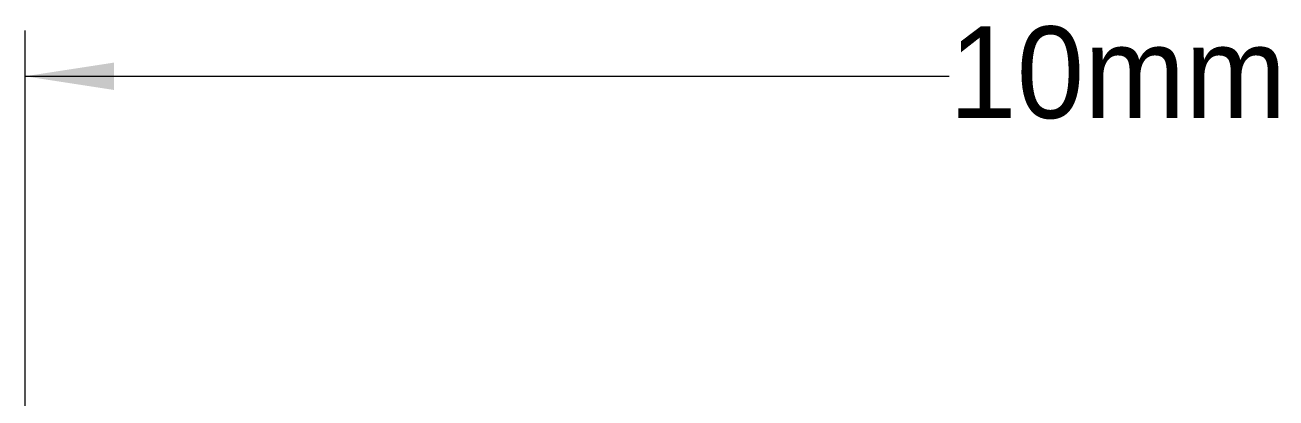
# Model space of a CAD drawing. Header units: millimetres. Extents: x 0.8 to 36, y 0.8 to 27.6.
# Drawn here: x 20.56 to 26.28, y 17.66 to 19.36 of the extents above; entities that cross this region are included whole.
import ezdxf

# ---------------------------------------------------------------- set-up
doc = ezdxf.new("R2010")
doc.units = ezdxf.units.MM
doc.header["$LTSCALE"] = 0.13193
doc.linetypes.add('SLD-Solid', pattern=[0])
doc.styles.add('SLDTEXTSTYLE0', font='ARIAL.TTF', dxfattribs={"width": 0.948})
doc.dimstyles.new('SLDDIMSTYLE4', dxfattribs={"dimtxt": 0.406606, "dimasz": 0.406606, "dimexe": 0, "dimexo": 0.0625, "dimgap": 0.101651, "dimtad": 0, "dimtih": 1, "dimtoh": 1, "dimdec": 0, "dimrnd": 1e-09, "dimzin": 12, "dimdsep": 46, "dimtxsty": 'SLDTEXTSTYLE0', "dimsah": 1, "dimcen": 0.09, "dimadec": 0, "dimazin": 3, "dimtfac": 1, "dimtdec": 0, "dimtofl": 0, "dimtmove": 0, "dimatfit": 3, "dimfxl": 0, "dimfrac": 2, "dimtolj": 1, "dimtzin": 12, "dimarcsym": 0})

# ---------------------------------------------------------------- blocks, each defined once
blk = doc.blocks.new('_D_3')
at = {"color": 7, "linetype": 'SLD-Solid', "lineweight": 0}
for p, q in [((20.5572, 15.8565), (20.5572, 19.3403)), ((30.5572, 14.1615), (30.5572, 19.3403)), ((20.5572, 19.1309), (24.7818, 19.1309)), ((30.5572, 19.1309), (26.3332, 19.1309))]:
    blk.add_line(p, q, dxfattribs=at)
at = {"color": 7, "linetype": 'SLD-Solid', "lineweight": 18}
for points in [[(20.5572, 19.1309), (20.9638, 19.0683), (20.9638, 19.1934)], [(30.5572, 19.1309), (30.1506, 19.1934), (30.1506, 19.0683)]]:
    blk.add_solid(points, dxfattribs=at)
at = {"color": 7, "linetype": 'SLD-Solid', "lineweight": 18, "insert": (24.7818, 19.3586), "char_height": 0.41888, "attachment_point": 1, "style": 'SLDTEXTSTYLE0'}
blk.add_mtext('10mm', dxfattribs=at)

msp = doc.modelspace()

# ---------------------------------------------------------------- dimensions: what is measured, and where the dimension line sits
at = {"color": 7, "linetype": 'SLD-Solid', "lineweight": 18}
dim = msp.add_linear_dim(base=(20.55719, 19.13087), p1=(30.55719, 13.74265), p2=(20.55719, 15.43765), dimstyle='SLDDIMSTYLE4', dxfattribs=at)
dim.commit()
dim.dimension.update_dxf_attribs({"geometry": '_D_3', "text_midpoint": (25.55748, 19.13087), "dimtype": 160})

doc.saveas('drawing.dxf')
